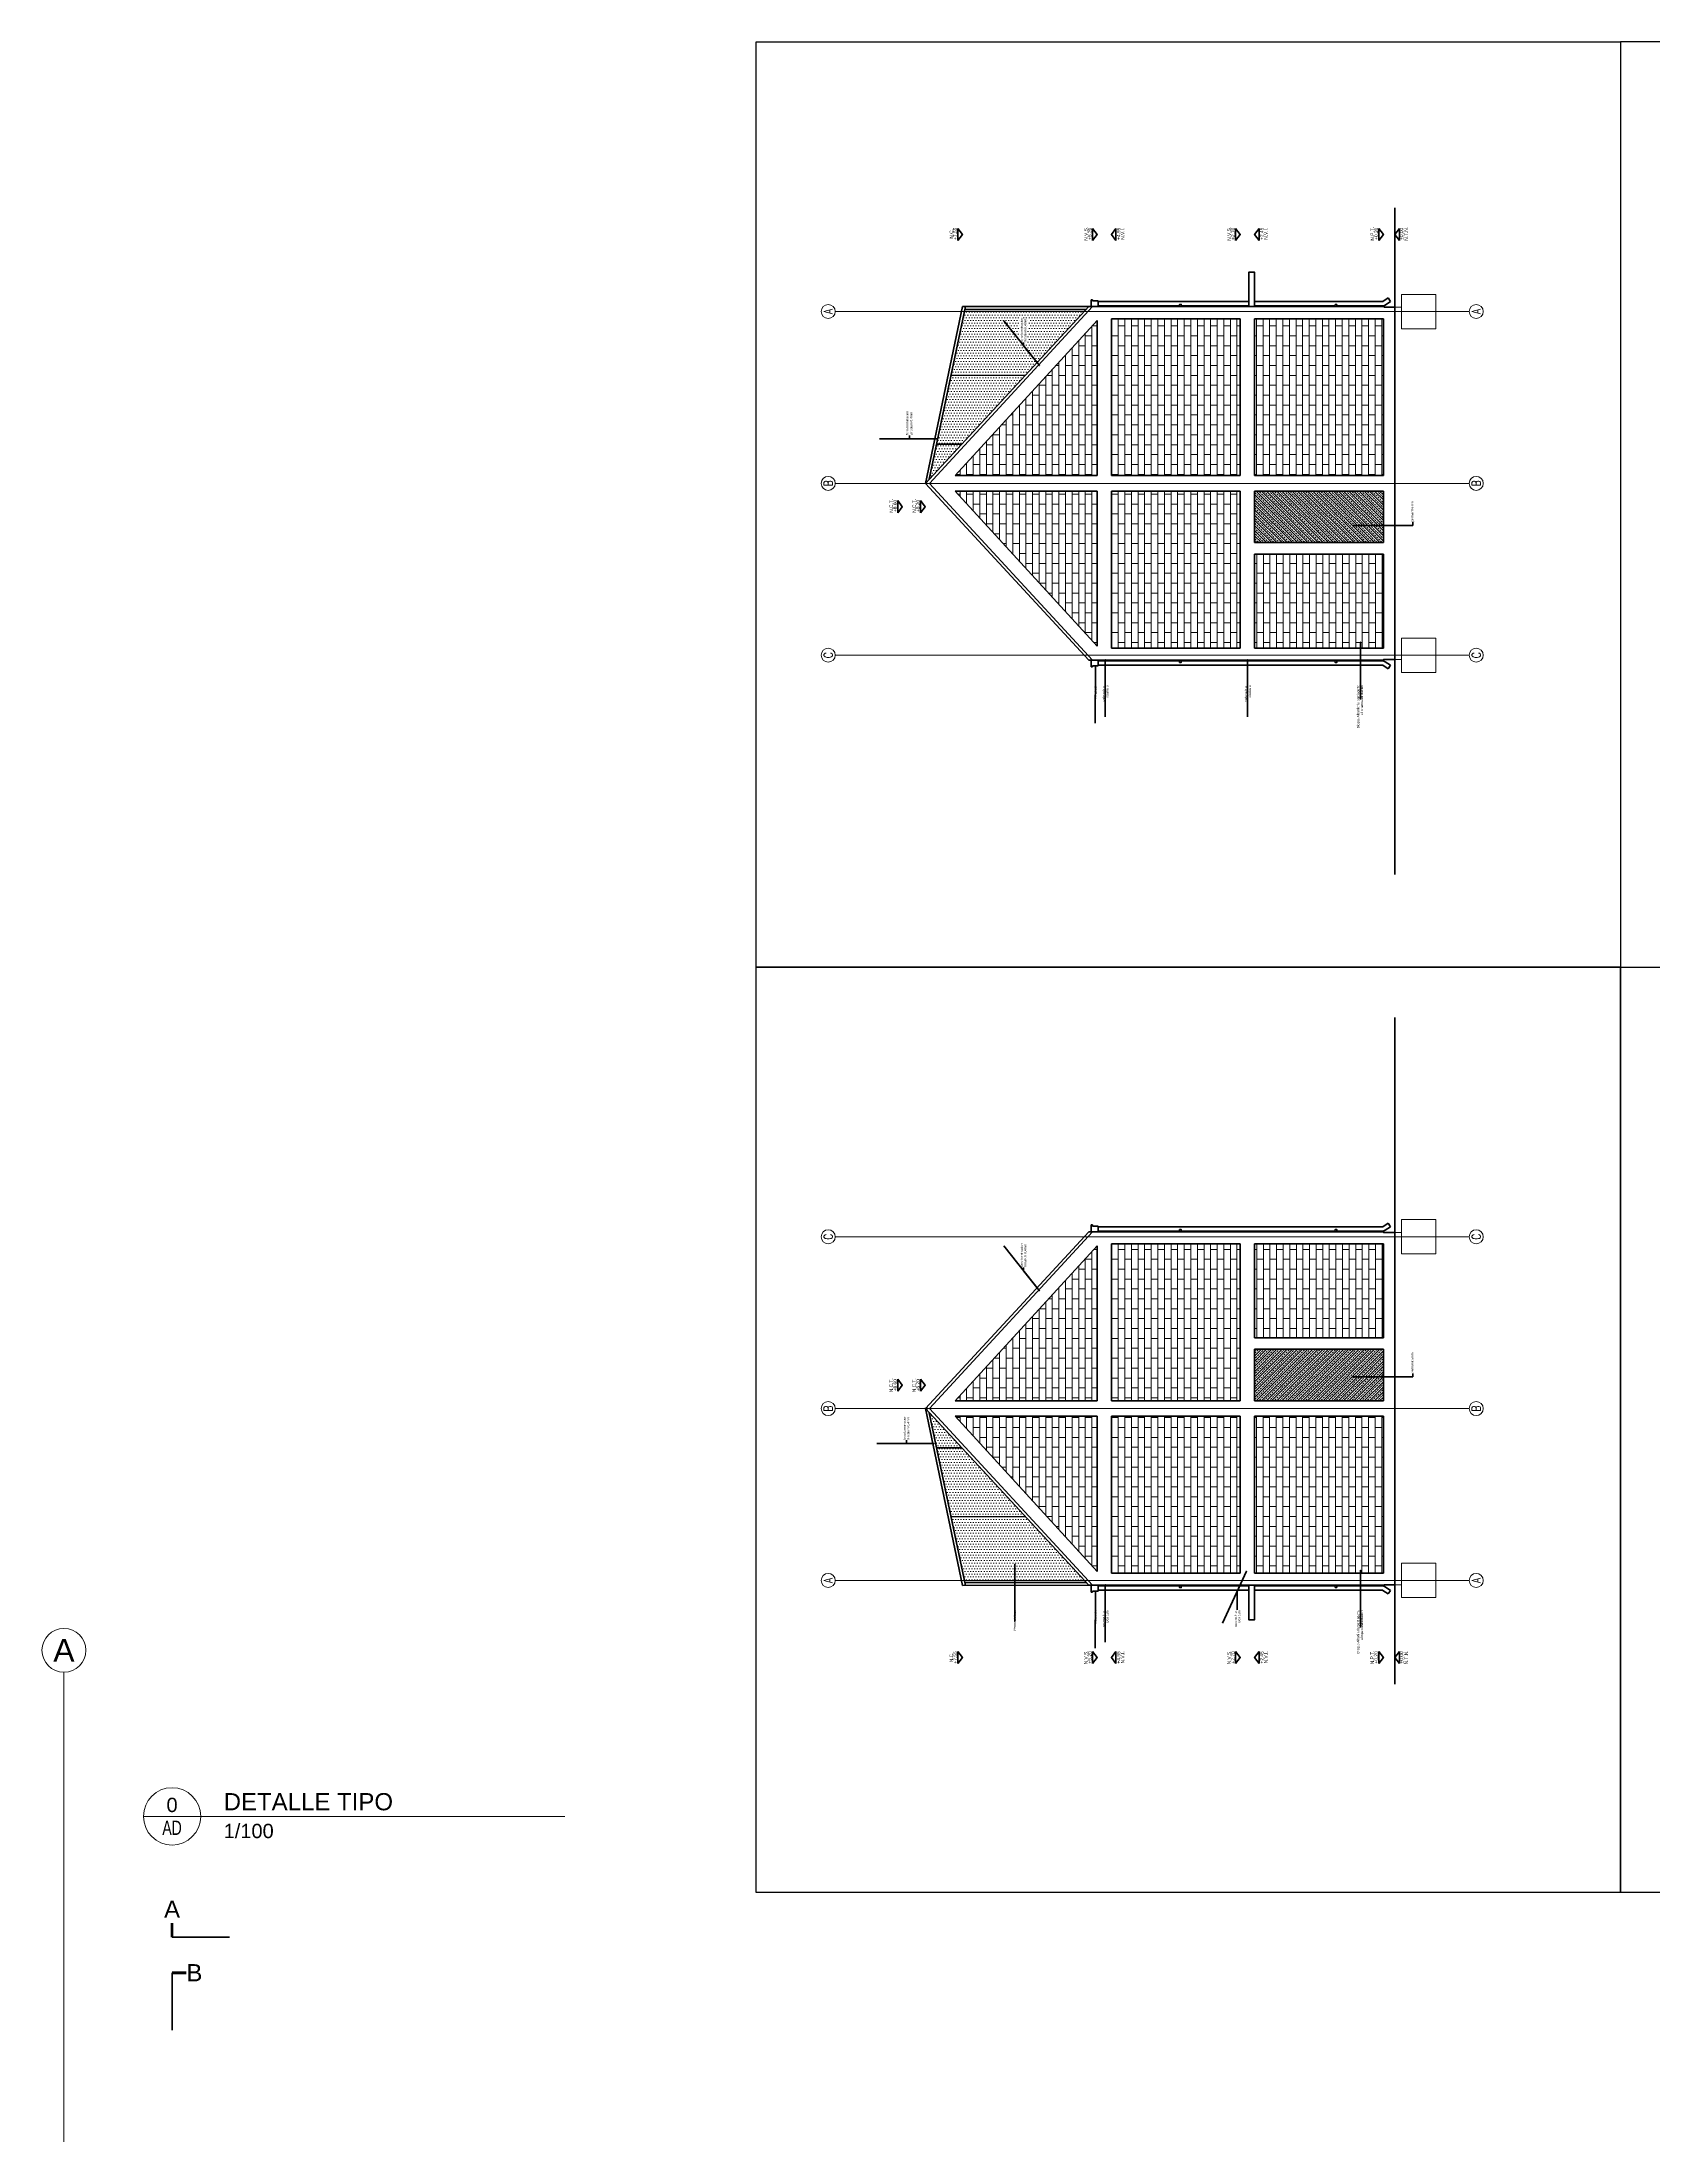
# Model space of a CAD drawing. Header units: metres. Extents: x 45 to 666, y -23 to 325.
# Drawn here: x 77.83 to 105.96, y 56.1 to 92.76 of the extents above; entities that cross this region are included whole.
import ezdxf
from ezdxf.enums import TextEntityAlignment as Align

# ---------------------------------------------------------------- set-up
doc = ezdxf.new("R2010")
doc.units = ezdxf.units.M
doc.header["$LTSCALE"] = 5
doc.header["$MEASUREMENT"] = 0
doc.linetypes.add('HIDDEN', pattern=[0.375, 0.25, -0.125])
doc.layers.get('0').update_dxf_attribs({"color": 30})
doc.layers.get('DEFPOINTS').update_dxf_attribs({"color": 210})
for name, color, linetype, lineweight in [('A-ANNO-KEYN', 3, 'Continuous', 18), ('A-ANNO-NOTE', 7, 'Continuous', 35), ('A-ANNO-SYMB', 3, 'Continuous', 18), ('A-ANNO-TEXT', 3, 'Continuous', 18), ('A-ELEV-MBE1', 7, 'Continuous', 35), ('A-ELEV-PATT', 8, 'Continuous', 18), ('A-FLOR-OVHD', 3, 'HIDDEN', 18), ('A-WALL-FULL', 7, 'Continuous', 35)]:
    doc.layers.add(name, color=color, linetype=linetype, lineweight=lineweight)
doc.styles.add('E-ARIAL', font='arial.ttf')
doc.styles.add('E-ROMANS', font='romans.shx', dxfattribs={"width": 0.8})
doc.dimstyles.new('E-0200_TICK_12', dxfattribs={"dimscale": 0.001, "dimtxt": 240, "dimasz": 240, "dimexe": 120, "dimexo": 80, "dimgap": 120, "dimtad": 0, "dimzin": 0, "dimdsep": 46, "dimtxsty": 'E-ROMANS', "dimblk": 'OBLIQUE', "dimcen": 120, "dimclrd": 256, "dimclre": 256, "dimclrt": 256, "dimadec": 0, "dimazin": 0, "dimtfac": 1, "dimtmove": 1, "dimatfit": 3, "dimldrblk": 'OPEN90', "dimfxl": 1, "dimtfill": 1, "dimtolj": 1, "dimtzin": 0, "dimlwd": -1, "dimarcsym": 0})

# ---------------------------------------------------------------- blocks, each defined once
blk = doc.blocks.new('TAG-EJE')
at = {"linetype": 'Continuous'}
blk.add_circle((0, 0), 0.383, dxfattribs=at)
at = {"style": 'E-ARIAL'}
blk.add_attdef('A', text='', height=0.4, dxfattribs=at).set_placement((0, 0), align=Align.MIDDLE_CENTER)
blk = doc.blocks.new('TAG-DETALLE')
blk.add_lwpolyline([(-0.5, 0), (6.861, 0)])
blk.add_circle((0, 0), 0.5)
at = {"style": 'E-ARIAL'}
for tag, p, height in [('DETALLE', (0.901, 0.106), 0.3), ('ESCALA', (0.901, -0.38), 0.25)]:
    blk.add_attdef(tag, p, '', height=height, dxfattribs=at)
blk.add_attdef('Nº', text='', height=0.25, dxfattribs=at).set_placement((0, 0), align=Align.BOTTOM_CENTER)
at = {"style": 'E-ARIAL', "width": 0.7}
blk.add_attdef('AD', text='', height=0.25, dxfattribs=at).set_placement((0, -0.074), align=Align.TOP_CENTER)
blk = doc.blocks.new('TAG-CORTE')
blk.add_line((2, 0), (0, 0))
at = {"const_width": 0.1}
blk.add_lwpolyline([(0, 0), (0, 0.5)], dxfattribs=at)
at = {"style": 'E-ARIAL'}
blk.add_attdef('A', text='', height=0.6, dxfattribs=at).set_placement((0, 0.5), align=Align.BOTTOM_CENTER)
blk = doc.blocks.new('TAG-CORTE-2')
blk.add_line((0, 0), (0, 2))
at = {"const_width": 0.1}
blk.add_lwpolyline([(0, 2), (0.5, 2)], dxfattribs=at)
at = {"style": 'E-ARIAL'}
blk.add_attdef('A', text='', height=0.6, dxfattribs=at).set_placement((0.5, 2), align=Align.MIDDLE_LEFT)
blk = doc.blocks.new('_Oblique')
at = {"color": 0, "linetype": 'ByBlock', "lineweight": -2}
blk.add_line((-0.5, -0.5), (0.5, 0.5), dxfattribs=at)
blk = doc.blocks.new('TAG-LEVEL-CO')
for points in [[(0.35, 0.27), (-0.35, 0.27)], [(0.35, 0.27), (0, 0), (-0.35, 0.27)]]:
    blk.add_lwpolyline(points)
at = {"style": 'E-ARIAL'}
for tag, p in [('N.P.T.', (0, 0.49)), ('%%P0,00', (0, 0.26))]:
    blk.add_attdef(tag, text='', height=0.2, dxfattribs=at).set_placement(p, align=Align.BOTTOM_CENTER)

msp = doc.modelspace()

# ---------------------------------------------------------------- hatches: boundary and pattern name
at = {"layer": 'A-ELEV-PATT'}
h = msp.add_hatch(dxfattribs=at)
h.set_pattern_fill('DOTS', color=256, scale=0.03, style=0)
h.set_pattern_definition([(180, (-15.091877, 153.95133), (-0.0238125, 0.047625), [0, -0.047625])])
h.paths.add_polyline_path([(93.6995, 86.9387), (93.4485, 85.7389), (93.8884, 85.7385), (94.9965, 86.9375)])
h.paths.add_polyline_path([(93.4485, 85.7389), (93.3196, 85.123), (93.8884, 85.7385)])
h.paths.add_polyline_path([(93.9505, 88.1384), (93.6995, 86.9387), (94.9965, 86.9375), (96.1046, 88.1365)])
h = msp.add_hatch(dxfattribs=at)
h.set_pattern_fill('AR-BRSTD', color=256, scale=0.0017, angle=90, style=0)
h.set_pattern_definition([(90, (3e-14, 153.95133), (0.11516106, 2e-17), []), (0, (3e-14, 153.95133), (0.11516106, -0.17272), [0.11516106, -0.11516106])])
h.paths.add_polyline_path([(98.7492, 85.1865), (98.7492, 87.9265), (96.4992, 87.9265), (96.4992, 85.1865)])
h.paths.add_polyline_path([(96.4992, 82.1765), (98.7492, 82.1765), (98.7492, 84.9165), (96.4992, 84.9165)])
h.paths.add_polyline_path([(98.9992, 83.8165), (98.9992, 82.1765), (101.2492, 82.1765), (101.2492, 83.8165)])
h.paths.add_polyline_path([(93.7707, 84.9165), (96.2492, 82.2094), (96.2492, 84.9165)])
h.paths.add_polyline_path([(96.2492, 87.8936), (93.7707, 85.1865), (96.2492, 85.1865)])
h = msp.add_hatch(dxfattribs=at)
h.set_pattern_fill('AR-BRSTD', color=256, scale=0.0017, angle=90, style=0)
h.set_pattern_definition([(90, (-15.09188, 153.95133), (0.11516106, 2e-17), []), (0, (-15.09188, 153.95133), (0.11516106, -0.17272), [0.11516106, -0.11516106])])
h.paths.add_polyline_path([(98.9992, 85.1865), (101.2492, 85.1865), (101.2492, 87.9265), (98.9992, 87.9265)])
h = msp.add_hatch(dxfattribs=at)
h.set_pattern_fill('BRASS', color=256, scale=0.01, angle=45, style=0)
h.set_pattern_definition([(135, (3e-14, 153.95133), (0.04490128, 0.04490128), []), (135, (0.02245, 153.97378), (0.04490128, 0.04490128), [0.03175, -0.015875])])
h.paths.add_polyline_path([(98.9992, 84.9165), (98.9992, 84.0165), (101.2492, 84.0165), (101.2492, 84.9165)])
h = msp.add_hatch(dxfattribs=at)
h.set_pattern_fill('AR-BRSTD', color=256, scale=0.0017, angle=90, style=0)
h.set_pattern_definition([(270, (0, 0), (0.11516106, -2e-17), []), (0, (0, 0), (0.11516106, 0.17272), [0.11516106, -0.11516106])])
h.paths.add_polyline_path([(96.4992, 68.7648), (96.4992, 66.0248), (98.7492, 66.0248), (98.7492, 68.7648)])
h.paths.add_polyline_path([(96.4992, 69.0348), (98.7492, 69.0348), (98.7492, 71.7748), (96.4992, 71.7748)])
h.paths.add_polyline_path([(101.2492, 70.1348), (101.2492, 71.7748), (98.9992, 71.7748), (98.9992, 70.1348)])
h.paths.add_polyline_path([(93.7707, 68.7648), (96.2492, 66.0578), (96.2492, 68.7648)])
h.paths.add_polyline_path([(96.2492, 71.7419), (93.7707, 69.0348), (96.2492, 69.0348)])
h = msp.add_hatch(dxfattribs=at)
h.set_pattern_fill('BRASS', color=256, scale=0.01, angle=45, style=0)
h.set_pattern_definition([(225, (0, 0), (0.04490128, -0.04490128), []), (225, (0.02245, -0.02245), (0.04490128, -0.04490128), [0.03175, -0.015875])])
h.paths.add_polyline_path([(101.2492, 69.0348), (101.2492, 69.9348), (98.9992, 69.9348), (98.9992, 69.0348)])
h = msp.add_hatch(dxfattribs=at)
h.set_pattern_fill('DOTS', color=256, scale=0.03, style=0)
h.set_pattern_definition([(180, (-15.091877, 3e-14), (-0.0238125, -0.047625), [0, -0.047625])])
h.paths.add_polyline_path([(93.3196, 68.8283), (93.4485, 68.2124), (93.8884, 68.2128)])
h.paths.add_polyline_path([(93.4485, 68.2124), (93.6995, 67.0127), (94.9965, 67.0138), (93.8884, 68.2128)])
h.paths.add_polyline_path([(96.1046, 65.8148), (94.9965, 67.0138), (93.6995, 67.0127), (93.9505, 65.8129)])
h = msp.add_hatch(dxfattribs=at)
h.set_pattern_fill('AR-BRSTD', color=256, scale=0.0017, angle=90, style=0)
h.set_pattern_definition([(270, (-15.09188, 3e-14), (0.11516106, -2e-17), []), (0, (-15.09188, 3e-14), (0.11516106, 0.17272), [0.11516106, -0.11516106])])
h.paths.add_polyline_path([(98.9992, 66.0248), (101.2492, 66.0248), (101.2492, 68.7648), (98.9992, 68.7648)])

# ---------------------------------------------------------------- linework, layer by layer
at = {"layer": 'A-ANNO-SYMB', "ltscale": 2}
for points in [[(102.7492, 88.0515), (91.6779, 88.0515)], [(102.7492, 88.0515), (91.6779, 88.0515)], [(102.7492, 85.0515), (91.6779, 85.0515)], [(102.7492, 82.0515), (91.6779, 82.0515)], [(102.7492, 71.8998), (91.6779, 71.8998)], [(102.7492, 68.8998), (91.6779, 68.8998)], [(102.7492, 65.8998), (91.6779, 65.8998)], [(102.7492, 65.8998), (91.6779, 65.8998)]]:
    msp.add_lwpolyline(points, dxfattribs=at)
at = {"layer": 'A-ANNO-SYMB'}
msp.add_lwpolyline([(78.2095, 64.2965), (78.2095, 56.0963)], dxfattribs=at)
at = {"layer": 'A-ANNO-SYMB', "linetype": 'Continuous', "ltscale": 5}
for centre in [(91.5559, 88.0515), (102.8711, 88.0515), (91.5559, 85.0515), (102.8711, 85.0515), (91.5559, 82.0515), (102.8711, 82.0515), (91.5559, 71.8998), (102.8711, 71.8998), (91.5559, 68.8998), (102.8711, 68.8998), (91.5559, 65.8998), (102.8711, 65.8998)]:
    msp.add_circle(centre, 0.1219, dxfattribs=at)
at = {"layer": 'A-ELEV-MBE1'}
for p, q in [((93.8992, 88.1385), (93.2532, 85.0511)), ((93.9506, 88.1384), (93.3196, 85.123)), ((96.1727, 88.1365), (93.3213, 85.0511)), ((93.8992, 88.1385), (96.1046, 88.1365)), ((93.9341, 88.0884), (96.0584, 88.0865)), ((96.1496, 88.2565), (96.1696, 88.2565)), ((96.1496, 88.2565), (96.1496, 88.1365)), ((96.1696, 88.2565), (96.1696, 88.2365)), ((96.1696, 88.2365), (96.2696, 88.2365)), ((96.2696, 88.2365), (96.2696, 88.1365)), ((100.4072, 88.1765), (100.4008, 88.1365)), ((100.4372, 88.1765), (100.4072, 88.1765)), ((100.4372, 88.1365), (100.4372, 88.1765)), ((101.3745, 88.2264), (101.3322, 88.2883)), ((96.2492, 87.8936), (93.7707, 85.1865)), ((96.2492, 87.8936), (96.2492, 85.1865)), ((96.4992, 85.1865), (96.4992, 87.9265)), ((98.7492, 87.9265), (96.4992, 87.9265)), ((98.9992, 87.9265), (98.9992, 85.1865)), ((101.2492, 87.9265), (98.9992, 87.9265)), ((101.2492, 87.9265), (101.2492, 85.1865)), ((93.6995, 86.9387), (94.9965, 86.9375)), ((93.4485, 85.7389), (93.8884, 85.7385)), ((96.2492, 85.1865), (93.7707, 85.1865)), ((98.7492, 85.1865), (96.4992, 85.1865)), ((101.2492, 85.1865), (98.9992, 85.1865)), ((93.3213, 85.0511), (96.1724, 81.9665)), ((96.2492, 84.9165), (93.7707, 84.9165)), ((96.2492, 82.2094), (93.7707, 84.9165)), ((96.2492, 82.2094), (96.2492, 84.9165)), ((96.4992, 84.9165), (96.4992, 82.1765)), ((98.7492, 84.9165), (96.4992, 84.9165)), ((101.2492, 84.9165), (98.9992, 84.9165)), ((98.9992, 84.0165), (98.9992, 84.9165)), ((101.2492, 84.9165), (101.2492, 84.0165)), ((101.2492, 84.0165), (98.9992, 84.0165)), ((98.9992, 82.1765), (98.9992, 83.8165)), ((101.2492, 83.8165), (98.9992, 83.8165)), ((101.2492, 83.8165), (101.2492, 82.1765)), ((98.7492, 82.1765), (96.4992, 82.1765)), ((101.2492, 82.1765), (98.9992, 82.1765)), ((96.1496, 81.8465), (96.1496, 81.9665)), ((96.1496, 81.8465), (96.1696, 81.8465)), ((96.1696, 81.8465), (96.1696, 81.8665)), ((96.1696, 81.8665), (96.2696, 81.8665)), ((96.2696, 81.8665), (96.2696, 81.9665)), ((101.3745, 81.8766), (101.3322, 81.8147)), ((93.3213, 68.9002), (96.1724, 71.9848)), ((96.1496, 72.1048), (96.1696, 72.1048)), ((96.1496, 72.1048), (96.1496, 71.9848)), ((96.1696, 72.1048), (96.1696, 72.0848)), ((96.1696, 72.0848), (96.2696, 72.0848)), ((96.2696, 72.0848), (96.2696, 71.9848)), ((101.3745, 72.0747), (101.3322, 72.1367)), ((96.2492, 71.7419), (93.7707, 69.0348)), ((96.2492, 71.7419), (96.2492, 69.0348)), ((96.4992, 69.0348), (96.4992, 71.7748)), ((98.7492, 71.7748), (96.4992, 71.7748)), ((98.9992, 71.7748), (98.9992, 70.1348)), ((101.2492, 71.7748), (98.9992, 71.7748)), ((101.2492, 70.1348), (101.2492, 71.7748)), ((101.2492, 70.1348), (98.9992, 70.1348)), ((101.2492, 69.9348), (98.9992, 69.9348)), ((98.9992, 69.9348), (98.9992, 69.0348)), ((101.2492, 69.0348), (101.2492, 69.9348)), ((96.2492, 69.0348), (93.7707, 69.0348)), ((98.7492, 69.0348), (96.4992, 69.0348)), ((101.2492, 69.0348), (98.9992, 69.0348)), ((93.8992, 65.8129), (93.2532, 68.9002)), ((93.9506, 65.8129), (93.3196, 68.8283)), ((96.1727, 65.8148), (93.3213, 68.9002)), ((96.2492, 68.7648), (93.7707, 68.7648)), ((96.2492, 66.0578), (93.7707, 68.7648)), ((96.2492, 66.0578), (96.2492, 68.7648)), ((96.4992, 68.7648), (96.4992, 66.0248)), ((98.7492, 68.7648), (96.4992, 68.7648)), ((101.2492, 68.7648), (98.9992, 68.7648)), ((98.9992, 66.0248), (98.9992, 68.7648)), ((101.2492, 66.0248), (101.2492, 68.7648)), ((93.4485, 68.2124), (93.8884, 68.2128)), ((93.6995, 67.0127), (94.9965, 67.0138)), ((98.7492, 66.0248), (96.4992, 66.0248)), ((101.2492, 66.0248), (98.9992, 66.0248)), ((93.8992, 65.8129), (96.1046, 65.8148)), ((93.9341, 65.8629), (96.0584, 65.8648)), ((96.1496, 65.6948), (96.1496, 65.8148)), ((96.1496, 65.6948), (96.1696, 65.6948)), ((96.1696, 65.6948), (96.1696, 65.7148)), ((96.1696, 65.7148), (96.2696, 65.7148)), ((96.2696, 65.7148), (96.2696, 65.8148)), ((100.4072, 65.7748), (100.4008, 65.8148)), ((100.4372, 65.7748), (100.4072, 65.7748)), ((100.4372, 65.8148), (100.4372, 65.7748)), ((101.3745, 65.725), (101.3322, 65.663))]:
    msp.add_line(p, q, dxfattribs=at)
for points in [[(98.8992, 88.1365), (98.8992, 88.7365), (98.9992, 88.7365), (98.9992, 88.1365)], [(101.4492, 88.1265), (101.2642, 88.1265), (101.2642, 88.1365), (96.1046, 88.1365), (93.2532, 85.0511), (96.1043, 81.9665), (101.2492, 81.9665), (101.2492, 81.9765), (101.4492, 81.9765)], [(96.2696, 88.2238), (98.8992, 88.2238)], [(96.2696, 88.1488), (97.6847, 88.1488)], [(97.7192, 88.1365), (97.7192, 88.1765), (97.6892, 88.1765), (97.6828, 88.1365)], [(97.7192, 88.1488), (98.8992, 88.1488)], [(98.9992, 88.1488), (100.4027, 88.1488)], [(98.7492, 87.9265), (98.7492, 85.1865)], [(98.7492, 82.1765), (98.7492, 84.9165)], [(96.2696, 81.9542), (97.6847, 81.9542)], [(97.7192, 81.9665), (97.7192, 81.9265), (97.6892, 81.9265), (97.6828, 81.9665)], [(97.7192, 81.9542), (100.4027, 81.9542)], [(100.4372, 81.9665), (100.4372, 81.9265), (100.4072, 81.9265), (100.4008, 81.9665)], [(101.4492, 65.8248), (101.2642, 65.8248), (101.2642, 65.8148), (96.1046, 65.8148), (93.2532, 68.9002), (96.1043, 71.9848), (101.2492, 71.9848), (101.2492, 71.9748), (101.4492, 71.9748)], [(96.2696, 71.9971), (97.6847, 71.9971)], [(97.7192, 71.9848), (97.7192, 72.0248), (97.6892, 72.0248), (97.6828, 71.9848)], [(97.7192, 71.9971), (100.4027, 71.9971)], [(100.4372, 71.9848), (100.4372, 72.0248), (100.4072, 72.0248), (100.4008, 71.9848)], [(98.7492, 71.7748), (98.7492, 69.0348)], [(93.241, 68.8998), (93.2924, 68.8998)], [(98.7492, 66.0248), (98.7492, 68.7648)], [(96.2696, 65.8026), (97.6847, 65.8026)], [(96.2696, 65.7276), (98.8992, 65.7276)], [(97.7192, 65.8148), (97.7192, 65.7748), (97.6892, 65.7748), (97.6828, 65.8148)], [(97.7192, 65.8026), (98.8992, 65.8026)], [(98.8992, 65.8148), (98.8992, 65.2148), (98.9992, 65.2148), (98.9992, 65.8148)], [(98.9992, 65.8026), (100.4027, 65.8026)]]:
    msp.add_lwpolyline(points, dxfattribs=at)
for points in [[(98.9992, 88.2238), (101.2337, 88.2238, 0.1507746), (101.2408, 88.2259), (101.3322, 88.2883)], [(100.4372, 88.1488), (101.2337, 88.1488, 0.1507746), (101.283, 88.164), (101.3745, 88.2264)], [(96.2696, 81.8792), (101.2337, 81.8792, -0.1507746), (101.2408, 81.877), (101.3322, 81.8147)], [(100.4372, 81.9542), (101.2337, 81.9542, -0.1507746), (101.283, 81.939), (101.3745, 81.8766)], [(96.2696, 72.0721), (101.2337, 72.0721, 0.1507746), (101.2408, 72.0743), (101.3322, 72.1367)], [(100.4372, 71.9971), (101.2337, 71.9971, 0.1507746), (101.283, 72.0123), (101.3745, 72.0747)], [(98.9992, 65.7276), (101.2337, 65.7276, -0.1507746), (101.2408, 65.7254), (101.3322, 65.663)], [(100.4372, 65.8026), (101.2337, 65.8026, -0.1507746), (101.283, 65.7873), (101.3745, 65.725)]]:
    msp.add_lwpolyline(points, format="xyb", dxfattribs=at)
at = {"layer": 'A-FLOR-OVHD'}
for p, q in [((101.4492, 88.1265), (101.5642, 88.1265)), ((101.4492, 81.9765), (101.5642, 81.9765)), ((101.4492, 71.9748), (101.5642, 71.9748)), ((101.4492, 65.8248), (101.5642, 65.8248))]:
    msp.add_line(p, q, dxfattribs=at)
for points in [[(102.1642, 88.3515), (102.1642, 87.7515), (101.5642, 87.7515), (101.5642, 88.3515)], [(102.1642, 82.3515), (102.1642, 81.7515), (101.5642, 81.7515), (101.5642, 82.3515)], [(102.1642, 71.5998), (102.1642, 72.1998), (101.5642, 72.1998), (101.5642, 71.5998)], [(102.1642, 65.5998), (102.1642, 66.1998), (101.5642, 66.1998), (101.5642, 65.5998)]]:
    msp.add_lwpolyline(points, close=True, dxfattribs=at)
at = {"layer": 'A-WALL-FULL'}
for points in [[(101.4492, 89.8604), (101.4492, 78.223)], [(101.4492, 64.0909), (101.4492, 75.7283)]]:
    msp.add_lwpolyline(points, dxfattribs=at)
at = {"layer": 'DEFPOINTS'}
for points in [[(90.2969, 92.7569), (105.3887, 92.7569), (105.3887, 76.6052), (90.2969, 76.6052)], [(105.3887, 76.6052), (120.4806, 76.6052), (120.4806, 92.7569), (105.3887, 92.7569)], [(90.2969, 76.6052), (105.3887, 76.6052), (105.3887, 60.4535), (90.2969, 60.4535)], [(105.3887, 76.6052), (120.4806, 76.6052), (120.4806, 60.4535), (105.3887, 60.4535)]]:
    msp.add_lwpolyline(points, close=True, dxfattribs=at)

# ---------------------------------------------------------------- block references
at = {"layer": 'A-ANNO-KEYN'}
msp.add_blockref('TAG-DETALLE', (80.0979, 61.7809), dxfattribs=at).add_auto_attribs({'DETALLE': 'DETALLE TIPO', 'ESCALA': '1/100', 'Nº': '0', 'AD': 'AD'})
at = {"layer": 'A-ANNO-NOTE'}
ref = msp.add_blockref('TAG-LEVEL-CO', (93.8992, 89.395), dxfattribs=dict(at, xscale=-0.3000000000000114, yscale=0.3000000000000114, zscale=0.3, rotation=90))
ref.add_attrib('%%P0,00', '+7.55', dxfattribs={"layer": '0', "height": 0.06, "rotation": 90, "style": 'E-ARIAL'}).set_placement((93.8205, 89.4086), align=Align.BOTTOM_CENTER)
ref.add_attrib('N.P.T.', 'N.C.', dxfattribs={"layer": '0', "height": 0.06, "rotation": 90, "style": 'E-ARIAL'}).set_placement((93.7535, 89.4086), align=Align.BOTTOM_CENTER)
ref = msp.add_blockref('TAG-LEVEL-CO', (96.2492, 89.395), dxfattribs=dict(at, xscale=-0.3000000000000114, yscale=0.3000000000000114, zscale=0.3, rotation=90))
ref.add_attrib('%%P0,00', '+5.20', dxfattribs={"layer": '0', "height": 0.06, "rotation": 90, "style": 'E-ARIAL'}).set_placement((96.1705, 89.4082), align=Align.BOTTOM_CENTER)
ref.add_attrib('N.P.T.', 'N.V.S.', dxfattribs={"layer": '0', "height": 0.06, "rotation": 90, "style": 'E-ARIAL'}).set_placement((96.1035, 89.4086), align=Align.BOTTOM_CENTER)
ref = msp.add_blockref('TAG-LEVEL-CO', (96.4992, 89.395), dxfattribs=dict(at, xscale=0.3000000000000114, yscale=0.3000000000000114, zscale=0.3000000000000114, rotation=270.0000000000054))
ref.add_attrib('%%P0,00', '+4.95', dxfattribs={"layer": '0', "height": 0.06, "rotation": 90, "style": 'E-ARIAL'}).set_placement((96.6739, 89.4086), align=Align.BOTTOM_CENTER)
ref.add_attrib('N.P.T.', 'N.V.I.', dxfattribs={"layer": '0', "height": 0.06, "rotation": 90, "style": 'E-ARIAL'}).set_placement((96.7442, 89.4086), align=Align.BOTTOM_CENTER)
ref = msp.add_blockref('TAG-LEVEL-CO', (98.7492, 89.395), dxfattribs=dict(at, xscale=-0.3000000000000114, yscale=0.3000000000000114, zscale=0.3, rotation=90))
ref.add_attrib('%%P0,00', '+2.70', dxfattribs={"layer": '0', "height": 0.06, "rotation": 90, "style": 'E-ARIAL'}).set_placement((98.6705, 89.4082), align=Align.BOTTOM_CENTER)
ref.add_attrib('N.P.T.', 'N.V.S.', dxfattribs={"layer": '0', "height": 0.06, "rotation": 90, "style": 'E-ARIAL'}).set_placement((98.6035, 89.4086), align=Align.BOTTOM_CENTER)
ref = msp.add_blockref('TAG-LEVEL-CO', (98.9992, 89.395), dxfattribs=dict(at, xscale=0.3000000000000114, yscale=0.3000000000000114, zscale=0.3000000000000114, rotation=270.0000000000054))
ref.add_attrib('%%P0,00', '+2.45', dxfattribs={"layer": '0', "height": 0.06, "rotation": 90, "style": 'E-ARIAL'}).set_placement((99.1739, 89.4086), align=Align.BOTTOM_CENTER)
ref.add_attrib('N.P.T.', 'N.V.I.', dxfattribs={"layer": '0', "height": 0.06, "rotation": 90, "style": 'E-ARIAL'}).set_placement((99.2442, 89.4086), align=Align.BOTTOM_CENTER)
ref = msp.add_blockref('TAG-LEVEL-CO', (101.2492, 89.395), dxfattribs=dict(at, xscale=-0.3000000000000114, yscale=0.3000000000000114, zscale=0.3, rotation=90))
ref.add_attrib('%%P0,00', '+0.20', dxfattribs={"layer": '0', "height": 0.06, "rotation": 90, "style": 'E-ARIAL'}).set_placement((101.1705, 89.4082), align=Align.BOTTOM_CENTER)
ref.add_attrib('N.P.T.', 'N.P.T.', dxfattribs={"layer": '0', "height": 0.06, "rotation": 90, "style": 'E-ARIAL'}).set_placement((101.1035, 89.4086), align=Align.BOTTOM_CENTER)
ref = msp.add_blockref('TAG-LEVEL-CO', (101.4492, 89.395), dxfattribs=dict(at, xscale=0.3000000000000114, yscale=0.3000000000000114, zscale=0.3000000000000114, rotation=270))
ref.add_attrib('%%P0,00', '%%P0,00', dxfattribs={"layer": '0', "height": 0.06, "rotation": 90, "style": 'E-ARIAL'}).set_placement((101.6132, 89.4082), align=Align.BOTTOM_CENTER)
ref.add_attrib('N.P.T.', 'N.T.N.', dxfattribs={"layer": '0', "height": 0.06, "rotation": 90, "style": 'E-ARIAL'}).set_placement((101.6942, 89.4086), align=Align.BOTTOM_CENTER)
ref = msp.add_blockref('TAG-LEVEL-CO', (92.8492, 84.6448), dxfattribs=dict(at, xscale=-0.2999999999999972, yscale=0.3000000000000114, zscale=0.3, rotation=90))
ref.add_attrib('%%P0,00', '+8.60', dxfattribs={"layer": '0', "height": 0.06, "rotation": 90, "style": 'E-ARIAL'}).set_placement((92.7705, 84.658), align=Align.BOTTOM_CENTER)
ref.add_attrib('N.P.T.', 'N.C.T.', dxfattribs={"layer": '0', "height": 0.06, "rotation": 90, "style": 'E-ARIAL'}).set_placement((92.7035, 84.6584), align=Align.BOTTOM_CENTER)
ref = msp.add_blockref('TAG-LEVEL-CO', (93.2492, 84.6448), dxfattribs=dict(at, xscale=-0.2999999999999972, yscale=0.3000000000000114, zscale=0.3, rotation=90))
ref.add_attrib('%%P0,00', '+8.20', dxfattribs={"layer": '0', "height": 0.06, "rotation": 90, "style": 'E-ARIAL'}).set_placement((93.1705, 84.658), align=Align.BOTTOM_CENTER)
ref.add_attrib('N.P.T.', 'N.C.T.', dxfattribs={"layer": '0', "height": 0.06, "rotation": 90, "style": 'E-ARIAL'}).set_placement((93.1035, 84.6584), align=Align.BOTTOM_CENTER)
at = {"layer": 'A-ANNO-NOTE', "rotation": 90}
for p, xscale, yscale, zscale, values in [((92.8492, 69.3065), 0.2999999999999972, 0.2999999999999972, 0.2999999999999972, {'%%P0,00': '+8.60', 'N.P.T.': 'N.C.T.'}), ((93.2492, 69.3065), 0.2999999999999972, 0.2999999999999972, 0.2999999999999972, {'%%P0,00': '+8.20', 'N.P.T.': 'N.C.T.'}), ((93.8992, 64.5563), 0.3000000000000114, 0.3000000000000114, 0.3000000000000114, {'%%P0,00': '+7.55', 'N.P.T.': 'N.C.'}), ((96.2492, 64.5563), 0.3000000000000114, 0.3000000000000114, 0.3000000000000114, {'%%P0,00': '+5.20', 'N.P.T.': 'N.V.S.'}), ((98.7492, 64.5563), 0.3000000000000114, 0.3000000000000114, 0.3000000000000114, {'%%P0,00': '+2.70', 'N.P.T.': 'N.V.S.'}), ((101.2492, 64.5563), 0.3000000000000114, 0.3000000000000114, 0.3000000000000114, {'%%P0,00': '+0.20', 'N.P.T.': 'N.P.T.'})]:
    msp.add_blockref('TAG-LEVEL-CO', p, dxfattribs=dict(at, xscale=xscale, yscale=yscale, zscale=zscale)).add_auto_attribs(values)
at = {"layer": 'A-ANNO-NOTE'}
ref = msp.add_blockref('TAG-LEVEL-CO', (96.4992, 64.5563), dxfattribs=dict(at, xscale=-0.3000000000000114, yscale=0.3000000000000114, zscale=0.3, rotation=269.9999999999946))
ref.add_attrib('%%P0,00', '+4.95', dxfattribs={"layer": '0', "height": 0.06, "rotation": 90, "style": 'E-ARIAL'}).set_placement((96.6739, 64.5563), align=Align.BOTTOM_CENTER)
ref.add_attrib('N.P.T.', 'N.V.I.', dxfattribs={"layer": '0', "height": 0.06, "rotation": 90, "style": 'E-ARIAL'}).set_placement((96.7442, 64.5563), align=Align.BOTTOM_CENTER)
ref = msp.add_blockref('TAG-LEVEL-CO', (98.9992, 64.5563), dxfattribs=dict(at, xscale=-0.3000000000000114, yscale=0.3000000000000114, zscale=0.3, rotation=269.9999999999946))
ref.add_attrib('%%P0,00', '+2.45', dxfattribs={"layer": '0', "height": 0.06, "rotation": 90, "style": 'E-ARIAL'}).set_placement((99.1739, 64.5563), align=Align.BOTTOM_CENTER)
ref.add_attrib('N.P.T.', 'N.V.I.', dxfattribs={"layer": '0', "height": 0.06, "rotation": 90, "style": 'E-ARIAL'}).set_placement((99.2442, 64.5563), align=Align.BOTTOM_CENTER)
ref = msp.add_blockref('TAG-LEVEL-CO', (101.4492, 64.5563), dxfattribs=dict(at, xscale=-0.3000000000000114, yscale=0.3000000000000114, zscale=0.3, rotation=270))
ref.add_attrib('%%P0,00', '%%P0,00', dxfattribs={"layer": '0', "height": 0.06, "rotation": 90, "style": 'E-ARIAL'}).set_placement((101.6132, 64.5563), align=Align.BOTTOM_CENTER)
ref.add_attrib('N.P.T.', 'N.T.N.', dxfattribs={"layer": '0', "height": 0.06, "rotation": 90, "style": 'E-ARIAL'}).set_placement((101.6942, 64.5563), align=Align.BOTTOM_CENTER)
at = {"layer": 'A-ANNO-NOTE', "xscale": 0.5, "yscale": 0.5, "zscale": 0.5}
for name, p, values in [('TAG-CORTE', (80.0979, 59.6715), {'A': 'A'}), ('TAG-CORTE-2', (80.0979, 58.0511), {'A': 'B'})]:
    msp.add_blockref(name, p, dxfattribs=at).add_auto_attribs(values)
at = {"layer": 'A-ANNO-SYMB'}
msp.add_blockref('TAG-EJE', (78.2095, 64.6795), dxfattribs=at).add_auto_attribs({'A': 'A'})

# ---------------------------------------------------------------- texts
at = {"layer": 'A-ANNO-NOTE', "char_height": 0.04, "rotation": 90, "style": 'E-ARIAL'}
for s, insert, attachment_point in [('forro terminacion\\Pzincalum 0,4mm', (94.9674, 87.5188), 4), ('forro terminacion\\Pzincalum 0,4mm', (92.9737, 85.8952), 4), ('permanit 6mm', (101.7609, 84.3802), 4), ('canal a.ll.', (96.2246, 81.5279), 6), ('cadena h.a.\\Ps/calculo', (96.3963, 81.5279), 6), ('cadena h.a.\\Ps/calculo', (98.8833, 81.5279), 6), ('Bloque Albañilería SantiagoTe\\Pc/impermeabilizacion', (100.8467, 81.5313), 6), ('forro terminacion\\Pzincalum 0,4mm', (94.9674, 71.3671), 4), ('permanit 6mm', (101.7609, 69.5205), 4), ('forro terminacion\\Pzincalum 0,4mm', (92.9241, 68.3515), 4), ('Permanit 6mm', (94.8116, 65.3881), 6), ('canal a.ll.', (96.2246, 65.3763), 6), ('cadena h.a.\\Ps/calculo', (96.3963, 65.3763), 6), ('cadena h.a.\\Ps/calculo', (98.7003, 65.3763), 6), ('Bloque Albañilería SantiagoTe\\Pc/impermeabilizacion', (100.8467, 65.3796), 6)]:
    msp.add_mtext(s, dxfattribs=dict(at, insert=insert, attachment_point=attachment_point))
at = {"layer": 'A-ANNO-TEXT', "ltscale": 5, "char_height": 0.15, "attachment_point": 5, "rotation": 90, "style": 'E-ROMANS'}
for s, insert in [('A', (91.5559, 88.0515)), ('A', (102.8711, 88.0515)), ('B', (91.5559, 85.0515)), ('B', (102.8711, 85.0515)), ('C', (91.5559, 82.0515)), ('C', (102.8711, 82.0515)), ('C', (91.5559, 71.8998)), ('C', (102.8711, 71.8998)), ('B', (91.5559, 68.8998)), ('B', (102.8711, 68.8998)), ('A', (91.5559, 65.8998)), ('A', (102.8711, 65.8998))]:
    msp.add_mtext(s, dxfattribs=dict(at, insert=insert))

# ---------------------------------------------------------------- leaders
at = {"layer": 'A-ANNO-NOTE', "annotation_type": 0, "has_hookline": 1, "horizontal_direction": (0, 1, 0)}
for points, hookline_direction, text_width in [([(95.2432, 87.1078), (94.9675, 87.4549), (94.9674, 87.513)], 0, 0.4149), ([(93.4527, 85.8314), (92.9737, 85.8314), (92.9737, 85.8895)], 0, 0.4149), ([(100.7054, 84.3163), (101.7609, 84.3163), (101.7609, 84.3744)], 0, 0.3498), ([(100.8492, 82.2806), (100.8491, 81.7876), (100.8492, 81.5398)], 1, 0.7485), ([(95.2432, 70.9562), (94.9675, 71.3033), (94.9674, 71.3614)], 0, 0.4149), ([(100.7054, 69.4566), (101.7609, 69.4566), (101.7609, 69.5147)], 0, 0.3498), ([(93.4031, 68.2876), (92.9242, 68.2876), (92.9241, 68.3458)], 0, 0.4149), ([(100.8492, 66.0789), (100.8491, 65.636), (100.8492, 65.3881)], 1, 0.7485)]:
    msp.add_leader(points, dimstyle='E-0200_TICK_12', override={"dimasz": 0.2, "dimtad": 0, "dimldrblk": 'Open90'}, dxfattribs=dict(at, hookline_direction=hookline_direction, text_width=text_width))
at = {"layer": 'A-ANNO-NOTE'}
for points in [[(96.2197, 81.8665), (96.2196, 81.6994), (96.2196, 81.5398)], [(96.3914, 81.9765), (96.3914, 81.859), (96.3914, 81.5398)], [(98.8784, 81.9765), (98.8784, 81.859), (98.8784, 81.5398)], [(94.8139, 66.1844), (94.8139, 65.6844), (94.8116, 65.3881)], [(98.8569, 66.0611), (98.6954, 65.7073), (98.6954, 65.3881)], [(96.2197, 65.7148), (96.2196, 65.5477), (96.2196, 65.3881)], [(96.3914, 65.8248), (96.3914, 65.7073), (96.3914, 65.3881)]]:
    msp.add_leader(points, dimstyle='E-0200_TICK_12', override={"dimasz": 0.2, "dimtad": 0, "dimldrblk": 'Open90'}, dxfattribs=at)

doc.saveas('drawing.dxf')
